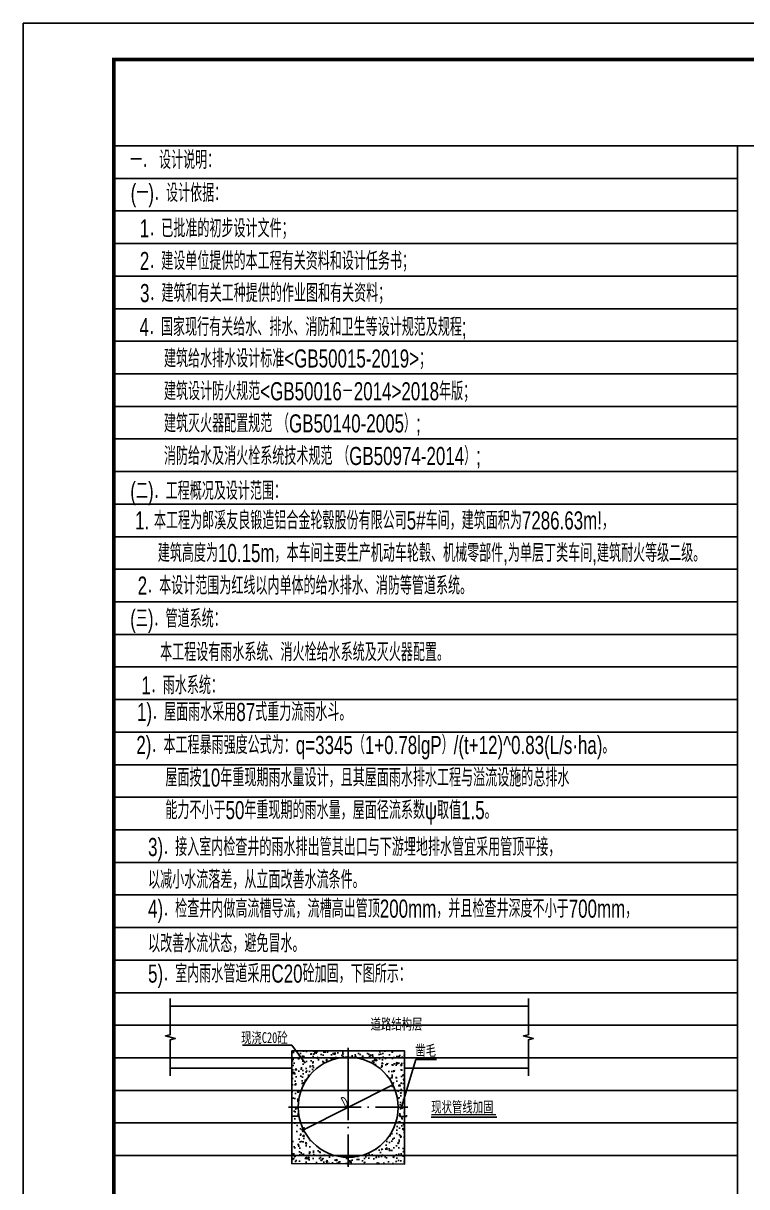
# Model space of a CAD drawing. Extents: x 14033796 to 29392202, y -1365078 to -465345.
# Drawn here: x 14592316 to 14612299, y -605091 to -572943 of the extents above; entities that cross this region are included whole.
import ezdxf

# ---------------------------------------------------------------- set-up
doc = ezdxf.new("R2010")
doc.units = 0
doc.header["$LTSCALE"] = 1000
doc.header["$MEASUREMENT"] = 0
doc.linetypes.add('CENTER', pattern=[2.4, 2, -0.2, 0, -0.2])
for name, color, linetype in [('JZ_0', 7, 'Continuous'), ('JZ_TEXT', 42, 'Continuous'), ('TK', 4, 'Continuous'), ('YSG', 240, 'Continuous')]:
    doc.layers.add(name, color=color, linetype=linetype)
doc.styles.add('_TCH_DIM', font='SIMPLEX', dxfattribs={"bigfont": 'GBCBIG'})
doc.styles.add('DXF', font='ros.shx', dxfattribs={"width": 0.7, "bigfont": 'hzs.shx'})
doc.styles.add('fs', font='仿宋_GB2312.ttf', dxfattribs={"width": 0.7})
doc.dimstyles.new('20', dxfattribs={"dimtxt": 3.5, "dimasz": 1, "dimexe": 2.5, "dimexo": 3, "dimgap": 1, "dimtad": 1, "dimdec": 0, "dimlfac": 0.2, "dimzin": 0, "dimdsep": 46, "dimtxsty": '_TCH_DIM', "dimblk": 'ARCHTICK', "dimcen": 0.09, "dimclrt": 7, "dimazin": 2, "dimtfac": 1, "dimtdec": 0, "dimtix": 1, "dimtmove": 2, "dimatfit": 3, "dimfxl": 0, "dimtolj": 1, "dimtzin": 0, "dimarcsym": 0})

# ---------------------------------------------------------------- blocks, each defined once
blk = doc.blocks.new('_ArchTick')
at = {"color": 0, "linetype": 'ByBlock', "const_width": 0.4}
blk.add_lwpolyline([(-0.5, -0.5), (0.5, 0.5)], dxfattribs=at)
blk = doc.blocks.new('*D49')
at = {"color": 0, "lineweight": -2}
for p, q in [((14601218, -604278), (14601293, -604278)), ((14601290, -604454), (14601290, -604278)), ((14601218, -604454), (14601293, -604454))]:
    blk.add_line(p, q, dxfattribs=at)
at = {"layer": 'Defpoints', "color": 0}
for p in [(14601215, -604278), (14601290, -604278), (14601215, -604454)]:
    blk.add_point(p, dxfattribs=at)
at = {"color": 0, "lineweight": -2}
for p, rotation in [((14601290, -604278), 90), ((14601290, -604454), 270)]:
    blk.add_blockref('_ArchTick', p, dxfattribs=dict(at, rotation=rotation))
at = {"color": 7, "insert": (14601061, -604675), "char_height": 3, "attachment_point": 5, "rotation": 90, "style": 'fs'}
blk.add_mtext('\\A1;20', dxfattribs=at)
blk = doc.blocks.new('*D50')
at = {"color": 0, "lineweight": -2}
for p, q in [((14601216, -601337), (14601291, -601337)), ((14601288, -601513), (14601288, -601337)), ((14601216, -601513), (14601291, -601513))]:
    blk.add_line(p, q, dxfattribs=at)
at = {"layer": 'Defpoints', "color": 0}
for p in [(14601213, -601337), (14601288, -601337), (14601213, -601513)]:
    blk.add_point(p, dxfattribs=at)
at = {"color": 0, "lineweight": -2}
for p, rotation in [((14601288, -601337), 90), ((14601288, -601513), 270)]:
    blk.add_blockref('_ArchTick', p, dxfattribs=dict(at, rotation=rotation))
at = {"color": 7, "insert": (14601118, -601170), "char_height": 3, "attachment_point": 5, "rotation": 90, "style": 'fs'}
blk.add_mtext('\\A1;20', dxfattribs=at)
blk = doc.blocks.new('*D51')
at = {"color": 0, "lineweight": -2}
for p, q in [((14602717, -603056), (14602717, -603149)), ((14602717, -603147), (14602902, -603147)), ((14602902, -603118), (14602902, -603149))]:
    blk.add_line(p, q, dxfattribs=at)
at = {"layer": 'Defpoints', "color": 0}
for p in [(14602717, -603053), (14602902, -603115), (14602902, -603147)]:
    blk.add_point(p, dxfattribs=at)
at = {"color": 0, "lineweight": -2, "rotation": 180}
blk.add_blockref('_ArchTick', (14602717, -603147), dxfattribs=at)
at = {"color": 0, "lineweight": -2}
blk.add_blockref('_ArchTick', (14602902, -603147), dxfattribs=at)
at = {"color": 7, "insert": (14603233, -602954), "char_height": 3, "attachment_point": 5, "style": 'fs'}
blk.add_mtext('\\A1;20', dxfattribs=at)
blk = doc.blocks.new('*D52')
at = {"color": 0, "lineweight": -2}
for p, q in [((14599908, -603080), (14599908, -603142)), ((14599732, -603149), (14599732, -603137)), ((14599908, -603140), (14599732, -603140))]:
    blk.add_line(p, q, dxfattribs=at)
at = {"layer": 'Defpoints', "color": 0}
for p in [(14599908, -603077), (14599732, -603140), (14599732, -603152)]:
    blk.add_point(p, dxfattribs=at)
at = {"color": 0, "lineweight": -2, "rotation": 180}
blk.add_blockref('_ArchTick', (14599732, -603140), dxfattribs=at)
at = {"color": 0, "lineweight": -2}
blk.add_blockref('_ArchTick', (14599908, -603140), dxfattribs=at)
at = {"color": 7, "insert": (14599393, -602934), "char_height": 3, "attachment_point": 5, "style": 'fs'}
blk.add_mtext('\\A1;20', dxfattribs=at)
blk = doc.blocks.new('GeYuanFrame_50786743', base_point=(20.09, 4.53))
at = {"layer": 'TK'}
blk.add_lwpolyline([(20.09, 4.53), (20.09, 598.53), (861.09, 598.53), (861.09, 4.53)], close=True, dxfattribs=at)
at = {"layer": 'TK', "const_width": 1}
blk.add_lwpolyline([(45.09, 588.53), (851.09, 588.53), (851.09, 14.53), (45.09, 14.53)], close=True, dxfattribs=at)

msp = doc.modelspace()

# ---------------------------------------------------------------- hatches: boundary and pattern name
h = msp.add_hatch()
h.set_pattern_fill('AR-CONC', color=8, scale=2.112676, style=0)
h.set_pattern_definition([(50, (14515674.9, -618347.42), (384.8972, -33.6741), [40.2465, -442.7113]), (355, (14515674.9, -618347.4), (-74.4567, 403.6408), [32.1972, -354.169]), (100.451, (14515706.97, -618350.22), (310.4419, 369.9648), [34.2042, -376.2465]), (46.1842, (14515674.9, -618240.1), (572.7022, -88.8218), [60.3697, -664.067]), (96.6356, (14515722.6, -618247.5), (501.5582, 522.73), [51.3063, -564.3697]), (351.184, (14515674.9, -618240.1), (501.559, 522.729), [48.2958, -531.2535]), (21, (14515728.56, -618266.93), (320.3131, -216.0539), [40.2465, -442.7113]), (326, (14515728.56, -618266.93), (130.5677, 389.1295), [32.1972, -354.169]), (71.4514, (14515755.25, -618284.93), (450.8799, 173.0765), [34.2042, -376.2465]), (37.5, (14515674.9, -618347.42), (6.52522, 178.6374), [0, -349.87606, 0, -359.5352, 0, -355.51056]), (7.5, (14515674.9, -618347.42), (141.1683, 211.6491), [0, -204.98873, 0, -341.82676, 0, -135.4965]), (327.5, (14515555.23, -618347.42), (286.459, -12.10298), [0, -134.15493, 0, -418.5634, 0, -555.4014]), (317.5, (14515501.57, -618347.42), (312.949, 53.71794), [0, -174.4014, 0, -277.969, 0, -394.4155])])
edge = h.paths.add_edge_path(flags=16)
edge.add_arc((14601290.5, -602895.3), 1382.4, 0, 360)
h.paths.add_polyline_path([(14599732.4, -601337), (14602848.7, -601337), (14602848.7, -604464.5), (14599732.4, -604453.7)])

# ---------------------------------------------------------------- linework, layer by layer
for p, q in [((14596376.2, -600104.6), (14606267.9, -600104.6)), ((14599732.4, -601816), (14596376.2, -601816)), ((14602848.7, -601816), (14606267.9, -601816)), ((14600055.7, -603516.7), (14602525.4, -602274)), ((14603586.3, -603171.5), (14605397.6, -603171.5))]:
    msp.add_line(p, q)
at = {"ltscale": 0.2}
for p, q in [((14599736.8, -601180.8), (14598367, -601180.8)), ((14600099.5, -601675.8), (14599736.8, -601180.8)), ((14602761.4, -602895.3), (14603160.1, -601571.5)), ((14603730.2, -601571.5), (14603160.1, -601571.5))]:
    msp.add_line(p, q, dxfattribs=at)
at = {"linetype": 'CENTER'}
for p, q in [((14601288.2, -601251.4), (14601292.9, -604539.3)), ((14599646.1, -602895.3), (14602934, -602895.3))]:
    msp.add_line(p, q, dxfattribs=at)
for points in [[(14596376.2, -599893.3), (14596376.2, -600889.9), (14596240.1, -600926.3), (14596512.2, -600994.3), (14596376.2, -601030.7), (14596376.2, -602027.3)], [(14606267.9, -599893.3), (14606267.9, -600889.9), (14606131.9, -600926.3), (14606404, -600994.3), (14606267.9, -601030.7), (14606267.9, -602027.3)]]:
    msp.add_lwpolyline(points)
msp.add_lwpolyline([(14599732.4, -601337), (14602848.7, -601337), (14602848.7, -604464.5), (14599732.4, -604453.7)], close=True)
at = {"const_width": 35.2}
for points in [[(14599731.1, -602895.3), (14599908.2, -602895.3)], [(14602672.9, -602895.3), (14602850, -602895.3)], [(14603586.3, -603101.1), (14605375.9, -603101.1)]]:
    msp.add_lwpolyline(points, dxfattribs=at)
at = {"color": 5}
msp.add_circle((14601290.5, -602895.3), 1382.4, dxfattribs=at)
at = {"layer": 'JZ_0', "color": 8}
for p, q in [((14594816.1, -576329.2), (14647515.5, -576329.2)), ((14612049.1, -624717.3), (14612049.1, -576329.2)), ((14594816.1, -577229.2), (14612049.1, -577229.2)), ((14594816.1, -578129.2), (14612049.1, -578129.2)), ((14612049.1, -579029.2), (14594816.1, -579029.2)), ((14594816.1, -579929.2), (14612049.1, -579929.2)), ((14612049.1, -580829.2), (14594816.1, -580829.2)), ((14594816.1, -581729.2), (14612049.1, -581729.2)), ((14594816.1, -582629.2), (14612049.1, -582629.2)), ((14594816.1, -583529.2), (14612049.1, -583529.2)), ((14594816.1, -584429.2), (14612049.1, -584429.2)), ((14594816.1, -585329.2), (14612049.1, -585329.2)), ((14594816.1, -586229.2), (14612049.1, -586229.2)), ((14594816.1, -587129.2), (14612049.1, -587129.2)), ((14594816.1, -588029.2), (14612049.1, -588029.2)), ((14594816.1, -588929.2), (14612049.1, -588929.2)), ((14594816.1, -589829.2), (14612049.1, -589829.2)), ((14594816.1, -590729.2), (14612049.1, -590729.2)), ((14594816.1, -591629.2), (14612049.1, -591629.2)), ((14594816.1, -592529.2), (14612049.1, -592529.2)), ((14594816.1, -593429.2), (14612049.1, -593429.2)), ((14594816.1, -594329.2), (14612049.1, -594329.2)), ((14594816.1, -595229.2), (14612049.1, -595229.2)), ((14594816.1, -596129.2), (14612049.1, -596129.2)), ((14594816.1, -597029.2), (14612049.1, -597029.2)), ((14612049.1, -597029.2), (14594816.1, -597029.2)), ((14612049.1, -597929.2), (14594816.1, -597929.2)), ((14594816.1, -598829.2), (14612049.1, -598829.2)), ((14594816.1, -599729.2), (14612049.1, -599729.2)), ((14612049.1, -600629.2), (14594816.1, -600629.2)), ((14594816.1, -601529.2), (14612049.1, -601529.2)), ((14594816.1, -602429.2), (14612049.1, -602429.2)), ((14594816.1, -603329.2), (14612049.1, -603329.2)), ((14594816.1, -604229.2), (14612049.1, -604229.2))]:
    msp.add_line(p, q, dxfattribs=at)

# ---------------------------------------------------------------- block references
at = {"xscale": 100, "yscale": 100, "zscale": 100}
msp.add_blockref('GeYuanFrame_50786743', (14592316.1, -632342.5), dxfattribs=at)
at = {"xscale": 105.6338028164962, "yscale": 105.6338028167374, "zscale": 105.6338028168191}
for p, rotation in [((14602525.4, -602274), 26.71058105784233), ((14600055.7, -603516.7), 206.7105810578423)]:
    msp.add_blockref('_ArchTick', p, dxfattribs=dict(at, rotation=rotation))

# ---------------------------------------------------------------- texts
at = {"color": 7, "style": 'fs', "width": 0.7}
for s, p in [('道路结构层', (14601909.6, -600747.2)), ('现浇C20砼', (14598331.7, -601121.2)), ('凿毛', (14603143.4, -601475.3))]:
    msp.add_text(s, height=300, dxfattribs=at).set_placement(p)
at = {"insert": (14601196.5, -602741.4), "char_height": 300, "attachment_point": 5, "rotation": 26.71058, "style": 'fs'}
msp.add_mtext('\\A1;D', dxfattribs=at)
at = {"layer": 'JZ_TEXT', "style": 'DXF', "width": 0.7}
for s, p in [('一． 设计说明：', (14595270, -576969.2)), ('(一)．设计依据：', (14595283.1, -577881.1)), ('1．已批准的初步设计文件；', (14595535.5, -578860.7)), ('2．建设单位提供的本工程有关资料和设计任务书；', (14595535.5, -579760.7)), ('3．建筑和有关工种提供的作业图和有关资料；', (14595541.7, -580647.9)), ('4．国家现行有关给水、排水、消防和卫生等设计规范及规程;', (14595526.9, -581585.6)), ('建筑给水排水设计标准<GB50015-2019>；', (14596202, -582454.6)), ('建筑设计防火规范<GB50016－2014>2018年版；', (14596202, -583360.3)), ('建筑灭火器配置规范 （GB50140-2005）;', (14596202, -584249.1)), ('消防给水及消火栓系统技术规范 （GB50974-2014）;', (14596202, -585149.1)), ('(二)．工程概况及设计范围：', (14595272.7, -586113.2)), (' 2．本设计范围为红线以内单体的给水排水、消防等管道系统。', (14595346.3, -588730.1)), ('(三)．管道系统：', (14595270.1, -589642.1)), ('本工程设有雨水系统、消火栓给水系统及灭火器配置。', (14596095.7, -590569.1)), ('1．雨水系统：', (14595576.4, -591487.2)), ('1)．屋面雨水采用87式重力流雨水斗。', (14595457.9, -592222.5)), ('2)．本工程暴雨强度公式为：q=3345（1+0.78lgP）/(t+12)^ 0.83(L/s·ha)。', (14595438.5, -593135.1)), ('屋面按10年重现期雨水量设计，且其屋面雨水排水工程与溢流设施的总排水', (14596241, -594035.1)), ('能力不小于50年重现期的雨水量，屋面径流系数ψ取值1.5。', (14596241, -594935.1)), ('3)．接入室内检查井的雨水排出管其出口与下游埋地排水管宜采用管顶平接，', (14595763.4, -595954.1)), ('以减小水流落差，从立面改善水流条件。', (14595763.4, -596854.1)), ('4)．检查井内做高流槽导流，流槽高出管顶200mm，并且检查井深度不小于700mm，', (14595763.4, -597657.4)), ('以改善水流状态，避免冒水。', (14595763.4, -598616.7)), ('5)．室内雨水管道采用C20砼加固，下图所示：', (14595763.4, -599451.7))]:
    msp.add_text(s, height=500, dxfattribs=at).set_placement(p)
at = {"layer": 'JZ_TEXT', "color": 4, "style": 'DXF', "width": 0.7}
for s, p in [('1. 本工程为郎溪友良锻造铝合金轮毂股份有限公司5#车间，建筑面积为7286.63m!，', (14595405.7, -586930.1)), ('建筑高度为10.15m，本车间主要生产机动车轮毂、机械零部件,为单层丁类车间,建筑耐火等级二级。 ', (14596032.8, -587830.1))]:
    msp.add_text(s, height=500, dxfattribs=at).set_placement(p)
at = {"layer": 'YSG', "color": 7, "style": 'fs', "width": 0.7}
msp.add_text('现状管线加固', height=300, dxfattribs=at).set_placement((14603584.9, -603038))

# ---------------------------------------------------------------- dimensions: what is measured, and where the dimension line sits
for base, p1, p2, picture, middle in [((14601288.3, -601337), (14601213.4, -601513), (14601213.4, -601337), '*D50', (14601117.6, -601169.6)), ((14601290.3, -604277.7), (14601215.4, -604453.7), (14601215.4, -604277.7), '*D49', (14601061, -604675.3))]:
    dim = msp.add_linear_dim(base=base, p1=p1, p2=p2, angle=90, text='20', dimstyle='20', override={"dimtxt": 3, "dimtxsty": 'fs'})
    dim.commit()
    dim.dimension.update_dxf_attribs({"geometry": picture, "text_midpoint": middle, "dimtype": 161})
for base, p1, p2, picture, middle in [((14599732.4, -603139.6), (14599908.4, -603076.7), (14599732.4, -603152), '*D52', (14599393.3, -602933.6)), ((14602902, -603146.8), (14602717.2, -603053.3), (14602902, -603114.6), '*D51', (14603233, -602954.3))]:
    dim = msp.add_linear_dim(base=base, p1=p1, p2=p2, text='20', dimstyle='20', override={"dimtxt": 3, "dimtxsty": 'fs'})
    dim.commit()
    dim.dimension.update_dxf_attribs({"geometry": picture, "text_midpoint": middle, "dimtype": 160})

doc.saveas('drawing.dxf')
